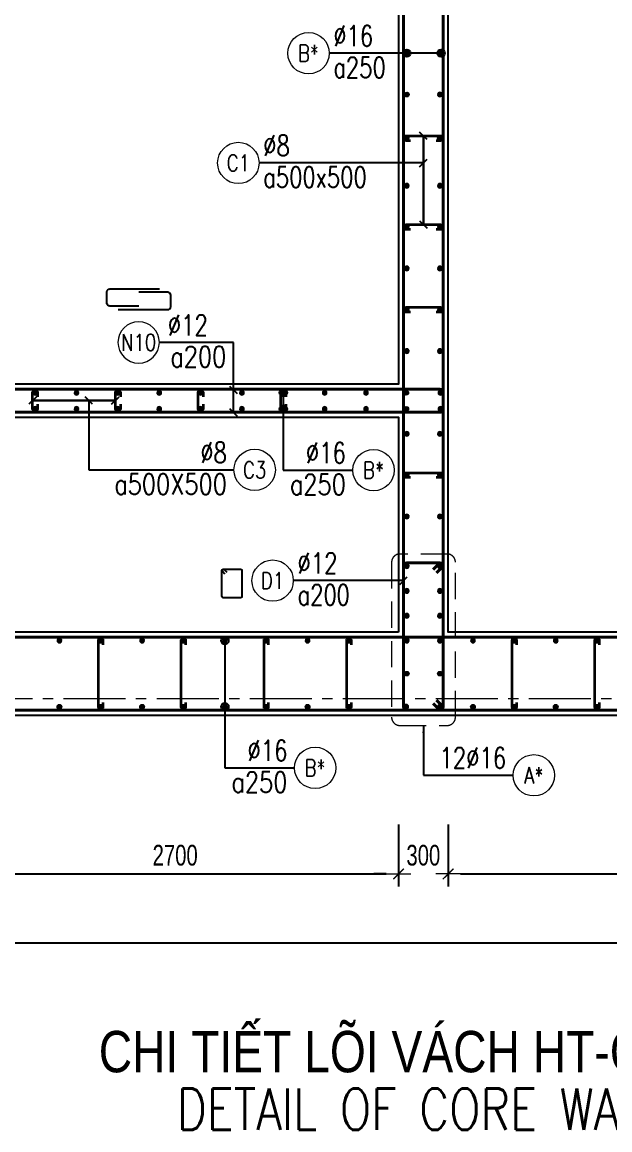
# Model space of a CAD drawing. Header units: millimetres. Extents: x 931337 to 1117500, y 19732 to 157199.
# Drawn here: x 951274 to 954827, y 60725 to 67422 of the extents above; entities that cross this region are included whole.
import ezdxf
from ezdxf.enums import TextEntityAlignment as Align

# ---------------------------------------------------------------- set-up
doc = ezdxf.new("R2010")
doc.units = ezdxf.units.MM
doc.header["$MEASUREMENT"] = 0
doc.linetypes.add('HIDDEN2', pattern=[4.7625, 3.175, -1.5875])
doc.linetypes.add('HT_Grid$0$CENTER2', pattern=[1.125, 0.75, -0.125, 0.125, -0.125])
doc.layers.get('0').update_dxf_attribs({"lineweight": 20})
doc.layers.get('Defpoints').update_dxf_attribs({"color": 151, "lineweight": 9})
for name, color, linetype, lineweight in [('HT_Core wall _B3F-B1F$0$NDC_S_WALL', 6, 'Continuous', 25), ('HT_Grid$0$NDC_S_AXIS', 5, 'HT_Grid$0$CENTER2', 13), ('KC-LEADER', 153, 'Continuous', 18), ('KC-THEP', 6, 'Continuous', 40), ('NDC_S_ANNO', 7, 'Continuous', 20), ('NDC_S_DIM', 1, 'Continuous', 15), ('NDC_S_ENG TITLE', 3, 'Continuous', 20), ('NDC_S_HIDDEN', 8, 'HIDDEN2', 13), ('NDC_S_LEADER', 1, 'Continuous', 15), ('NDC_S_REBAR', 4, 'Continuous', 35), ('NDC_S_STIRRUP', 4, 'Continuous', 40), ('NDC_S_TEXT SYMBOL', 7, 'Continuous', 20), ('NDC_S_VN TEXT', 7, 'Continuous', 20), ('NDC_S_VN TITLE', 6, 'Continuous', 35)]:
    doc.layers.add(name, color=color, linetype=linetype, lineweight=lineweight)
doc.layers.add('Leader', color=6, linetype='Continuous')
doc.layers.add('Ligature', color=1, linetype='Continuous')
doc.styles.add('NDC_ANNO', font='', dxfattribs={"width": 0.8})
doc.styles.add('NDC_DIM', font='', dxfattribs={"width": 0.75})
doc.styles.add('NDC_EN TXT', font='romans.shx', dxfattribs={"width": 0.8})
doc.styles.add('NDC_VIE TXT', font='arial.ttf', dxfattribs={"width": 0.8})
doc.styles.get('NDC_ANNO').set_extended_font_data('Dotum')
doc.styles.get('NDC_DIM').set_extended_font_data('Dotum')
doc.dimstyles.new('NDC_dim_30', dxfattribs={"dimscale": 30, "dimtxt": 2.5, "dimasz": 1.5, "dimexe": 1.5, "dimexo": 2.5, "dimgap": 1, "dimtad": 1, "dimdec": 0, "dimzin": 0, "dimdsep": 46, "dimtxsty": 'NDC_DIM', "dimblk": 'DIMMARK', "dimcen": 0.09, "dimdle": 1.2, "dimclrd": 1, "dimclre": 1, "dimclrt": 3, "dimadec": 0, "dimazin": 0, "dimtfac": 1, "dimtdec": 0, "dimtix": 1, "dimtofl": 0, "dimtmove": 0, "dimatfit": 3, "dimfxl": 6, "dimfxlon": 1, "dimtolj": 1, "dimtzin": 0, "dimarcsym": 0})
doc.dimstyles.new('NDC_dim_50', dxfattribs={"dimscale": 50, "dimtxt": 2.5, "dimasz": 1.5, "dimexe": 1.5, "dimexo": 2.5, "dimgap": 1, "dimtad": 1, "dimdec": 0, "dimzin": 0, "dimdsep": 46, "dimtxsty": 'NDC_DIM', "dimblk": 'DIMMARK', "dimcen": 0.09, "dimdle": 1.2, "dimclrd": 1, "dimclre": 1, "dimclrt": 3, "dimadec": 0, "dimazin": 0, "dimtfac": 1, "dimtdec": 0, "dimtix": 1, "dimtofl": 0, "dimtmove": 0, "dimatfit": 3, "dimfxl": 6, "dimfxlon": 1, "dimtolj": 1, "dimtzin": 0, "dimarcsym": 0})

# ---------------------------------------------------------------- blocks, each defined once
blk = doc.blocks.new('Drawing name_symbol')
at = {"layer": 'NDC_S_ENG TITLE', "style": 'NDC_EN TXT', "width": 0.8}
blk.add_attdef('SECTDET1', text='', height=5, dxfattribs=at).set_placement((0, 1.01), align=Align.CENTER)
at = {"layer": 'NDC_S_TEXT SYMBOL', "lineweight": 25, "style": 'NDC_ANNO', "width": 0.8}
blk.add_attdef('SSCALE', text='', height=2.5, dxfattribs=at).set_placement((0, -4), align=Align.CENTER)
at = {"layer": 'NDC_S_VN TITLE', "style": 'NDC_VIE TXT', "width": 0.8}
blk.add_attdef('SECTDET2', text='', height=5, dxfattribs=at).set_placement((0, 7.97), align=Align.CENTER)
blk = doc.blocks.new('THEP')
at = {"layer": 'KC-LEADER', "color": 6}
blk.add_circle((0, 0), 14, dxfattribs=at)
at = {"layer": 'KC-THEP'}
for p, q in [((-14, 0), (14, 0)), ((9.9, 9.9), (-9.9, -9.9)), ((-9.9, 9.9), (9.9, -9.9)), ((0, 14), (0, -14))]:
    blk.add_line(p, q, dxfattribs=at)
blk = doc.blocks.new('DIMMARK')
at = {"layer": 'NDC_S_DIM', "color": 1}
blk.add_line((-1.5, 0), (1, 0), dxfattribs=at)
at = {"layer": 'NDC_S_DIM', "color": 2, "const_width": 0.1}
blk.add_lwpolyline([(-0.424, -0.424), (0.424, 0.424)], dxfattribs=at)
blk = doc.blocks.new('*U10')
blk.add_circle((2.5, 0), 2.5)
at = {"layer": 'NDC_S_VN TEXT', "color": 3, "style": 'NDC_EN TXT'}
for tag, width, p in [('DK2', 0.75, (-0.85, 0.85)), ('KC2', 0.8, (-0.85, -2.97))]:
    blk.add_attdef(tag, text='', height=2.5, dxfattribs=dict(at, width=width)).set_placement(p, align=Align.RIGHT)
at = {"layer": 'NDC_S_VN TEXT', "color": 7, "style": 'NDC_EN TXT', "width": 0.8}
blk.add_attdef('SH3', text='', height=2, dxfattribs=at).set_placement((2.5, 0), align=Align.MIDDLE)
blk = doc.blocks.new('*U11')
blk.add_circle((-2.5, 0), 2.5)
at = {"layer": 'NDC_S_VN TEXT', "color": 3, "style": 'NDC_EN TXT', "width": 0.75}
for tag, p in [('DK1', (0.5, 0.85)), ('KC1', (0.5, -2.97))]:
    blk.add_attdef(tag, p, '', height=2.5, dxfattribs=at)
at = {"layer": 'NDC_S_VN TEXT', "color": 7, "style": 'NDC_EN TXT', "width": 0.8}
blk.add_attdef('SH2', text='', height=2, dxfattribs=at).set_placement((-2.5, 0), align=Align.MIDDLE)
blk = doc.blocks.new('*U12')
blk.add_circle((-2.5, 0), 2.5)
at = {"layer": 'NDC_S_VN TEXT', "color": 3, "style": 'NDC_EN TXT', "width": 0.75}
for tag, p in [('DK1', (0.5, 0.85)), ('KC1', (0.5, -2.97))]:
    blk.add_attdef(tag, p, '', height=2.5, dxfattribs=at)
at = {"layer": 'NDC_S_VN TEXT', "color": 7, "style": 'NDC_EN TXT', "width": 0.8}
blk.add_attdef('SH2', text='', height=2, dxfattribs=at).set_placement((-2.5, 0), align=Align.MIDDLE)
blk = doc.blocks.new('*U9')
blk.add_circle((2.5, 0), 2.5)
at = {"layer": 'NDC_S_VN TEXT', "color": 3, "style": 'NDC_EN TXT', "width": 0.75}
blk.add_attdef('DK2', text='', height=2.5, dxfattribs=at).set_placement((-0.85, 0.85), align=Align.RIGHT)
at = {"layer": 'NDC_S_VN TEXT', "color": 7, "style": 'NDC_EN TXT', "width": 0.8}
blk.add_attdef('SH3', text='', height=2, dxfattribs=at).set_placement((2.5, 0), align=Align.MIDDLE)
blk = doc.blocks.new('A$C72321851')
at = {"layer": 'Ligature'}
for points in [[(-60.9, -129.3), (-60.9, 170.9, -0.414214), (-43.3, 188.5), (25.8, 188.5, -0.414214), (43.4, 170.9), (43.4, -4.3)], [(-39.7, -4.3), (-39.7, -179.5, 0.414214), (-22.1, -197.1), (47, -197.1, 0.414214), (64.6, -179.5), (64.6, 120.7)]]:
    blk.add_lwpolyline(points, format="xyb", dxfattribs=at)
blk = doc.blocks.new('*D712')
at = {"layer": 'Defpoints', "color": 0, "ltscale": 200, "transparency": 16777216}
for p in [(953549.2, 64153.8), (953849.2, 64153.8), (953849.2, 62271.6)]:
    blk.add_point(p, dxfattribs=at)
at = {"layer": 'NDC_S_DIM', "color": 1, "lineweight": -2, "ltscale": 200, "transparency": 16777216}
for p, q in [((953549.2, 62571.6), (953549.2, 62196.6)), ((953849.2, 62571.6), (953849.2, 62196.6)), ((953474.2, 62271.6), (953399.2, 62271.6)), ((953924.2, 62271.6), (953999.2, 62271.6))]:
    blk.add_line(p, q, dxfattribs=at)
at = {"layer": 'NDC_S_DIM', "color": 1, "lineweight": -2, "ltscale": 200, "transparency": 16777216, "xscale": 75, "yscale": 75, "zscale": 75}
blk.add_blockref('DIMMARK', (953549.2, 62271.6), dxfattribs=at)
at = {"layer": 'NDC_S_DIM', "color": 1, "lineweight": -2, "ltscale": 200, "transparency": 16777216, "xscale": 75, "yscale": 75, "zscale": 75, "rotation": 180}
blk.add_blockref('DIMMARK', (953849.2, 62271.6), dxfattribs=at)
at = {"layer": 'NDC_S_DIM', "color": 3, "ltscale": 200, "transparency": 16777216, "insert": (953699.2, 62384.2), "char_height": 125, "attachment_point": 5, "style": 'NDC_DIM'}
blk.add_mtext('\\A1;300', dxfattribs=at)
blk = doc.blocks.new('*D713')
at = {"layer": 'Defpoints', "color": 0, "ltscale": 200, "transparency": 16777216}
for p in [(953849.2, 64153.8), (959649.2, 64153.8), (959649.2, 62271.6)]:
    blk.add_point(p, dxfattribs=at)
at = {"layer": 'NDC_S_DIM', "color": 1, "lineweight": -2, "ltscale": 200, "transparency": 16777216}
for p, q in [((953849.2, 62571.6), (953849.2, 62196.6)), ((959649.2, 62571.6), (959649.2, 62196.6)), ((953924.2, 62271.6), (959574.2, 62271.6))]:
    blk.add_line(p, q, dxfattribs=at)
at = {"layer": 'NDC_S_DIM', "color": 1, "lineweight": -2, "ltscale": 200, "transparency": 16777216, "xscale": 75, "yscale": 75, "zscale": 75, "rotation": 180}
blk.add_blockref('DIMMARK', (953849.2, 62271.6), dxfattribs=at)
at = {"layer": 'NDC_S_DIM', "color": 1, "lineweight": -2, "ltscale": 200, "transparency": 16777216, "xscale": 75, "yscale": 75, "zscale": 75}
blk.add_blockref('DIMMARK', (959649.2, 62271.6), dxfattribs=at)
at = {"layer": 'NDC_S_DIM', "color": 3, "ltscale": 200, "transparency": 16777216, "insert": (956749.2, 62384.2), "char_height": 125, "attachment_point": 5, "style": 'NDC_DIM'}
blk.add_mtext('\\A1;5800', dxfattribs=at)
blk = doc.blocks.new('*D746')
at = {"layer": 'Defpoints', "color": 0, "ltscale": 200, "transparency": 16777216}
for p in [(953549.2, 63732.7), (950849.2, 63112), (953549.2, 62271.6)]:
    blk.add_point(p, dxfattribs=at)
at = {"layer": 'NDC_S_DIM', "color": 1, "lineweight": -2, "ltscale": 200, "transparency": 16777216}
for p, q in [((950849.2, 62571.6), (950849.2, 62196.6)), ((953549.2, 62571.6), (953549.2, 62196.6)), ((950924.2, 62271.6), (953474.2, 62271.6))]:
    blk.add_line(p, q, dxfattribs=at)
at = {"layer": 'NDC_S_DIM', "color": 1, "lineweight": -2, "ltscale": 200, "transparency": 16777216, "xscale": 75, "yscale": 75, "zscale": 75, "rotation": 180}
blk.add_blockref('DIMMARK', (950849.2, 62271.6), dxfattribs=at)
at = {"layer": 'NDC_S_DIM', "color": 1, "lineweight": -2, "ltscale": 200, "transparency": 16777216, "xscale": 75, "yscale": 75, "zscale": 75}
blk.add_blockref('DIMMARK', (953549.2, 62271.6), dxfattribs=at)
at = {"layer": 'NDC_S_DIM', "color": 3, "ltscale": 200, "transparency": 16777216, "insert": (952199.2, 62384.2), "char_height": 125, "attachment_point": 5, "style": 'NDC_DIM'}
blk.add_mtext('\\A1;2700', dxfattribs=at)
blk = doc.blocks.new('*D747')
at = {"layer": 'Defpoints', "color": 0, "ltscale": 200, "transparency": 16777216}
for p in [(959649.2, 63611.5), (950849.2, 63112), (959649.2, 61854.5)]:
    blk.add_point(p, dxfattribs=at)
at = {"layer": 'NDC_S_DIM', "color": 1, "lineweight": -2, "ltscale": 200, "transparency": 16777216}
for p, q in [((950849.2, 62154.5), (950849.2, 61779.5)), ((959649.2, 62154.5), (959649.2, 61779.5)), ((950924.2, 61854.5), (959574.2, 61854.5))]:
    blk.add_line(p, q, dxfattribs=at)
at = {"layer": 'NDC_S_DIM', "color": 1, "lineweight": -2, "ltscale": 200, "transparency": 16777216, "xscale": 75, "yscale": 75, "zscale": 75, "rotation": 180}
blk.add_blockref('DIMMARK', (950849.2, 61854.5), dxfattribs=at)
at = {"layer": 'NDC_S_DIM', "color": 1, "lineweight": -2, "ltscale": 200, "transparency": 16777216, "xscale": 75, "yscale": 75, "zscale": 75}
blk.add_blockref('DIMMARK', (959649.2, 61854.5), dxfattribs=at)
at = {"layer": 'NDC_S_DIM', "color": 3, "ltscale": 200, "transparency": 16777216, "insert": (955249.2, 61967), "char_height": 125, "attachment_point": 5, "style": 'NDC_DIM'}
blk.add_mtext('\\A1;8800', dxfattribs=at)

msp = doc.modelspace()

# ---------------------------------------------------------------- linework, layer by layer
at = {"layer": 'HT_Core wall _B3F-B1F$0$NDC_S_WALL'}
for points in [[(950849.189, 70632.693), (953549.189, 70632.693), (953549.189, 65232.693), (950849.189, 65232.693)], [(947849.189, 63232.693), (959649.189, 63232.693), (959649.189, 63732.693), (953849.189, 63732.693), (953849.189, 69582.693)]]:
    msp.add_lwpolyline(points, dxfattribs=at)
msp.add_lwpolyline([(953549.189, 63732.693), (949899.189, 63732.693), (949899.189, 65032.693), (953549.189, 65032.693)], close=True, dxfattribs=at)
at = {"layer": 'HT_Grid$0$NDC_S_AXIS', "ltscale": 500}
msp.add_line((945899.813, 63332.693), (961193.189, 63332.693), dxfattribs=at)
at = {"layer": 'Ligature'}
msp.add_lwpolyline([(952500.328, 64084.072), (952484.362, 64100.038, -0.66817864), (952490.135, 64113.976), (952594.764, 64113.976, -0.41421356), (952602.929, 64105.811), (952602.929, 63948.703, -0.41421356), (952594.764, 63940.539), (952490.135, 63940.539, -0.41421356), (952481.971, 63948.703), (952481.971, 64105.811, -0.66817864), (952495.909, 64111.584), (952511.875, 64095.618)], format="xyb", dxfattribs=at)
at = {"layer": 'NDC_S_HIDDEN', "ltscale": 50}
msp.add_lwpolyline([(953557.304, 63169.606), (953843.374, 63169.606, 0.41421356), (953893.374, 63219.606), (953893.374, 64156.082, 0.41421356), (953843.374, 64206.082), (953557.304, 64206.082, 0.41421356), (953507.304, 64156.082), (953507.304, 63219.606, 0.41421356)], format="xyb", close=True, dxfattribs=at)
at = {"layer": 'NDC_S_REBAR'}
for points in [[(953620.755, 66704.557), (953595.755, 66704.557, -1), (953595.755, 66734.557), (953802.779, 66734.557, -1), (953802.779, 66704.557), (953777.779, 66704.557)], [(953620.727, 66167.693), (953595.727, 66167.693, -1), (953595.727, 66197.693), (953802.751, 66197.693, -1), (953802.751, 66167.693), (953777.751, 66167.693)], [(953620.727, 65667.693), (953595.727, 65667.693, -1), (953595.727, 65697.693), (953802.751, 65697.693, -1), (953802.751, 65667.693), (953777.751, 65667.693)], [(951367.701, 65111.438), (951367.701, 65086.438, -1), (951337.701, 65086.438), (951337.701, 65180.845, -1), (951367.701, 65180.845), (951367.701, 65155.845)], [(951867.701, 65111.438), (951867.701, 65086.438, -1), (951837.701, 65086.438), (951837.701, 65180.845, -1), (951867.701, 65180.845), (951867.701, 65155.845)], [(952367.701, 65111.438), (952367.701, 65086.438, -1), (952337.701, 65086.438), (952337.701, 65180.845, -1), (952367.701, 65180.845), (952367.701, 65155.845)], [(952867.701, 65111.438), (952867.701, 65086.438, -1), (952837.701, 65086.438), (952837.701, 65180.845, -1), (952867.701, 65180.845), (952867.701, 65155.845)], [(953620.727, 64667.693), (953595.727, 64667.693, -1), (953595.727, 64697.693), (953802.751, 64697.693, -1), (953802.751, 64667.693), (953777.751, 64667.693)], [(951764.3, 63657.693), (951764.3, 63682.693, 1), (951734.3, 63682.693), (951734.3, 63282.693, 1), (951764.3, 63282.693), (951764.3, 63307.693)], [(952264.3, 63657.693), (952264.3, 63682.693, 1), (952234.3, 63682.693), (952234.3, 63282.693, 1), (952264.3, 63282.693), (952264.3, 63307.693)], [(952764.3, 63657.693), (952764.3, 63682.693, 1), (952734.3, 63682.693), (952734.3, 63282.693, 1), (952764.3, 63282.693), (952764.3, 63307.693)], [(953264.3, 63657.693), (953264.3, 63682.693, 1), (953234.3, 63682.693), (953234.3, 63282.693, 1), (953264.3, 63282.693), (953264.3, 63307.693)], [(954264.3, 63657.693), (954264.3, 63682.693, 1), (954234.3, 63682.693), (954234.3, 63282.693, 1), (954264.3, 63282.693), (954264.3, 63307.693)], [(954764.3, 63657.693), (954764.3, 63682.693, 1), (954734.3, 63682.693), (954734.3, 63282.693, 1), (954764.3, 63282.693), (954764.3, 63307.693)]]:
    msp.add_lwpolyline(points, format="xyb", dxfattribs=at)
at = {"layer": 'NDC_S_STIRRUP'}
for points in [[(953779.189, 63322.693), (953819.189, 63282.693, -0.41421356), (953799.189, 63262.693), (953599.189, 63262.693, -0.41421356), (953579.189, 63282.693), (953579.189, 72382.693, -0.41421356), (953599.189, 72402.693), (953799.189, 72402.693, -0.41421356), (953819.189, 72382.693), (953819.189, 63282.693, -0.41421356), (953799.189, 63262.693), (953759.189, 63302.693)], [(949669.189, 65141.778), (949629.189, 65181.778, -0.41421356), (949649.189, 65201.778), (953799.161, 65201.778, -0.41421356), (953819.161, 65181.778), (953819.161, 65082.693, -0.41421356), (953799.161, 65062.693), (949649.189, 65062.693, -0.41421356), (949629.189, 65082.693), (949629.189, 65181.778, -0.41421356), (949649.189, 65201.778), (949689.189, 65161.778)], [(953779.3, 64092.693), (953819.3, 64132.693, 0.41421356), (953799.3, 64152.693), (953599.3, 64152.693, 0.41421356), (953579.3, 64132.693), (953579.189, 63282.693, 0.41421356), (953599.189, 63262.693), (953799.189, 63262.693, 0.41421356), (953819.189, 63282.693), (953819.3, 64132.693, 0.41421356), (953799.3, 64152.693), (953759.3, 64112.693)], [(947939.189, 63662.693), (947899.189, 63702.693, 0.41421356), (947879.189, 63682.693), (947879.189, 63282.693, 0.41421356), (947899.189, 63262.693), (959599.189, 63262.693, 0.41421356), (959619.189, 63282.693), (959619.189, 63682.693, 0.41421356), (959599.189, 63702.693), (947899.189, 63702.693, 0.41421356), (947879.189, 63682.693), (947919.189, 63642.693)]]:
    msp.add_lwpolyline(points, format="xyb", dxfattribs=at)

# ---------------------------------------------------------------- block references
at = {"layer": 'KC-THEP'}
for p, rotation in [((953599.217, 67233.939), 189.6685644363809), ((953599.217, 66983.939), 189.6685644363809), ((953799.189, 66719.858), 189.6685644363809), ((953595.649, 65180.845), 189.6685644363809), ((953595.649, 65083.345), 189.6685644363809), ((953599.189, 63482.693), 9.668564436380946), ((953599.189, 63482.693), 9.668564436380946), ((953799.189, 63482.693), 9.668564436380946), ((953799.189, 63482.693), 9.668564436380946), ((951499.3, 63282.693), 189.6685644363809), ((951749.3, 63282.693), 189.6685644363809), ((951999.3, 63282.693), 189.6685644363809), ((952249.3, 63282.693), 189.6685644363809), ((952499.3, 63282.693), 189.6685644363809), ((952749.3, 63282.693), 189.6685644363809), ((952999.3, 63282.693), 189.6685644363809), ((953249.3, 63282.693), 189.6685644363809), ((953799.189, 63282.693), 189.6685644363809), ((953799.189, 63282.693), 189.6685644363809), ((953999.3, 63282.693), 189.6685644363809), ((954249.3, 63282.693), 189.6685644363809), ((954499.3, 63282.693), 189.6685644363809), ((954749.3, 63282.693), 189.6685644363809)]:
    msp.add_blockref('THEP', p, dxfattribs=dict(at, rotation=rotation))
at = {"layer": 'KC-THEP', "xscale": -1}
for p, rotation in [((953799.189, 67234.24), 350.3314355636191), ((953799.189, 66984.24), 350.3314355636191), ((953599.217, 66719.557), 350.3314355636191), ((953599.189, 66432.693), 350.3314355636191), ((953799.189, 66432.693), 350.3314355636191), ((953599.189, 66182.693), 350.3314355636191), ((953799.189, 66182.693), 350.3314355636191), ((953599.189, 65932.693), 350.3314355636191), ((953799.189, 65932.693), 350.3314355636191), ((953599.189, 65682.693), 350.3314355636191), ((953799.189, 65682.693), 350.3314355636191), ((953599.189, 65432.693), 350.3314355636191), ((953799.189, 65432.693), 350.3314355636191), ((951352.701, 65180.845), 170.331435563619), ((951602.701, 65180.845), 170.331435563619), ((951852.701, 65180.845), 170.331435563619), ((952102.701, 65180.845), 170.331435563619), ((952352.701, 65180.845), 170.331435563619), ((952602.701, 65180.845), 170.331435563619), ((952852.701, 65180.845), 170.331435563619), ((953102.701, 65180.845), 170.331435563619), ((953352.701, 65180.845), 170.331435563619), ((953802.673, 65180.845), 170.331435563619), ((951352.701, 65083.345), 170.331435563619), ((951602.701, 65083.345), 170.331435563619), ((951852.701, 65083.345), 170.331435563619), ((952102.701, 65083.345), 170.331435563619), ((952352.701, 65083.345), 170.331435563619), ((952602.701, 65083.345), 170.331435563619), ((952852.701, 65083.345), 170.331435563619), ((953102.701, 65083.345), 170.331435563619), ((953352.701, 65083.345), 170.331435563619), ((953802.673, 65083.345), 170.331435563619), ((953599.189, 64932.693), 350.3314355636191), ((953799.189, 64932.693), 350.3314355636191), ((953599.189, 64682.693), 350.3314355636191), ((953799.189, 64682.693), 350.3314355636191), ((953599.189, 64432.693), 350.3314355636191), ((953799.189, 64432.693), 350.3314355636191), ((953599.189, 64132.693), 350.3314355636191), ((953799.189, 64132.693), 350.3314355636191), ((953599.189, 63982.693), 350.3314355636191), ((953799.189, 63982.693), 350.3314355636191), ((953599.189, 63832.693), 350.3314355636191), ((953799.189, 63832.693), 350.3314355636191), ((951499.3, 63682.693), 350.3314355636191), ((951749.3, 63682.693), 350.3314355636191), ((951999.3, 63682.693), 350.3314355636191), ((952249.3, 63682.693), 350.3314355636191), ((952499.3, 63682.693), 350.3314355636191), ((952749.3, 63682.693), 350.3314355636191), ((952999.3, 63682.693), 350.3314355636191), ((953249.3, 63682.693), 350.3314355636191), ((953599.189, 63682.693), 350.3314355636191), ((953599.189, 63682.693), 350.3314355636191), ((953799.189, 63682.693), 350.3314355636191), ((953799.189, 63682.693), 350.3314355636191), ((953999.3, 63682.693), 350.3314355636191), ((954249.3, 63682.693), 350.3314355636191), ((954499.3, 63682.693), 350.3314355636191), ((954749.3, 63682.693), 350.3314355636191), ((953595.677, 63282.693), 350.3314355636191), ((953595.677, 63282.693), 350.3314355636191)]:
    msp.add_blockref('THEP', p, dxfattribs=dict(at, rotation=rotation))
at = {"layer": 'Leader', "xscale": -1, "rotation": 270.0000000000001}
msp.add_blockref('A$C72321851', (951983.535, 65744.779), dxfattribs=at)
at = {"layer": 'NDC_S_ANNO'}
ref = msp.add_blockref('Drawing name_symbol', (954313.901, 60674.083), dxfattribs=dict(at, xscale=50, yscale=50, zscale=50))
ref.add_attrib('SECTDET1', 'DETAIL OF CORE WALL HT-CW3', dxfattribs={"layer": 'NDC_S_ENG TITLE', "height": 250, "style": 'NDC_EN TXT', "width": 0.8}).set_placement((954313.901, 60724.646), align=Align.CENTER)
ref.add_attrib('SECTDET2', 'CHI TIẾT LÕI VÁCH HT-CW3 TẦNG B3F', dxfattribs={"layer": 'NDC_S_VN TITLE', "height": 250, "style": 'NDC_VIE TXT', "width": 0.8}).set_placement((954313.901, 61072.616), align=Align.CENTER)
at = {"layer": 'NDC_S_VN TEXT', "xscale": 50, "yscale": 50, "zscale": 50}
for name, p, values in [('*U11', (953130.271, 67233.939), {'SH2': 'B*', 'DK1': '%%C16', 'KC1': 'a250'}), ('*U12', (952705.926, 66570.196), {'SH2': 'C1', 'DK1': '%%c8', 'KC1': 'a500x500'}), ('*U10', (952554.614, 64714.519), {'SH3': 'C3', 'DK2': '%%c8', 'KC2': 'a500X500'}), ('*U10', (953273.313, 64712.97), {'SH3': 'B*', 'DK2': '%%C16', 'KC2': 'a250'}), ('*U11', (952913.252, 64045.073), {'SH2': 'D1', 'DK1': '%%C12', 'KC1': 'a200'}), ('*U10', (952920.381, 62912.981), {'SH3': 'B*', 'DK2': '%%C16', 'KC2': 'a250'}), ('*U9', (954242.217, 62868.066), {'SH3': 'A*', 'DK2': '12%%C16'})]:
    msp.add_blockref(name, p, dxfattribs=at).add_auto_attribs(values)
at = {"layer": 'NDC_S_VN TEXT'}
ref = msp.add_blockref('*U10', (952103.546, 65485.188), dxfattribs=dict(at, xscale=-50, yscale=50, zscale=50))
ref.add_attrib('SH3', 'N10', dxfattribs={"color": 7, "height": 100, "style": 'NDC_EN TXT', "width": 0.8}).set_placement((951978.546, 65485.188), align=Align.MIDDLE)
ref.add_attrib('DK2', '%%C12', dxfattribs={"color": 3, "height": 125, "style": 'NDC_EN TXT', "width": 0.75}).set_placement((952396.046, 65527.463), align=Align.RIGHT)
ref.add_attrib('KC2', 'a200', dxfattribs={"color": 3, "height": 125, "style": 'NDC_EN TXT', "width": 0.8}).set_placement((952507.951, 65336.561), align=Align.RIGHT)

# ---------------------------------------------------------------- dimensions: what is measured, and where the dimension line sits
at = {"layer": 'NDC_S_DIM', "ltscale": 200}
for base, p1, p2, picture, middle in [((953849.189, 62271.603), (953549.189, 64153.827), (953849.189, 64153.827), '*D712', (953699.189, 62384.188)), ((959649.189, 62271.603), (953849.189, 64153.827), (959649.189, 64153.827), '*D713', (956749.189, 62384.188)), ((953549.189, 62271.603), (950849.189, 63112.032), (953549.189, 63732.693), '*D746', (952199.189, 62384.188)), ((959649.189, 61854.458), (950849.189, 63112.032), (959649.189, 63611.508), '*D747', (955249.189, 61967.043))]:
    dim = msp.add_linear_dim(base=base, p1=p1, p2=p2, dimstyle='NDC_dim_50', override={"dimtmove": 1}, dxfattribs=at)
    dim.commit()
    dim.dimension.update_dxf_attribs({"geometry": picture, "text_midpoint": middle})

# ---------------------------------------------------------------- leaders
at = {"layer": 'NDC_S_LEADER'}
for points, override in [([(953806.241, 67233.939), (953130.271, 67233.939)], {"dimtad": 0, "dimldrblk": 'Origin'}), ([(953599.217, 67233.939), (953130.271, 67233.939)], {"dimtad": 0, "dimldrblk": 'Origin'}), ([(953699.239, 66734.557), (953699.239, 66197.693)], {"dimtad": 0, "dimldrblk": 'Oblique'}), ([(953699.239, 66197.693), (953699.239, 66734.557)], {"dimtad": 0, "dimldrblk": 'Oblique'}), ([(953699.239, 66570.195), (952705.926, 66570.195)], {"dimtad": 0, "dimldrblk": 'Oblique'}), ([(952550.981, 65062.693), (952550.981, 65485.007), (952103.546, 65485.007)], {"dimgap": 1, "dimtad": 0, "dimldrblk": 'Oblique'}), ([(952550.981, 65198.34), (952550.981, 65485.007), (952103.546, 65485.007)], {"dimtad": 0, "dimldrblk": 'Oblique'}), ([(952852.749, 65181.123), (952852.701, 64712.789), (953273.313, 64712.789)], {"dimgap": 1, "dimtad": 0, "dimldrblk": 'Origin'}), ([(951337.701, 65133.642), (951837.701, 65133.642)], {"dimtad": 0, "dimldrblk": 'Oblique'}), ([(951837.701, 65133.642), (951337.701, 65133.642)], {"dimtad": 0, "dimldrblk": 'Oblique'}), ([(951677.794, 65133.642), (951677.794, 64714.519), (952554.614, 64714.519)], {"dimtad": 0, "dimldrblk": 'Oblique'}), ([(952852.701, 65082.683), (952852.701, 64712.789), (953273.313, 64712.789)], {"dimgap": 1, "dimtad": 0, "dimldrblk": 'Origin'}), ([(953579.189, 64045.073), (952911.177, 64045.073)], {"dimtad": 0, "dimldrblk": 'Oblique'}), ([(952499.77, 63682.693), (952499.77, 62912.8), (952920.381, 62912.8)], {"dimgap": 1, "dimtad": 0, "dimldrblk": 'Origin'}), ([(952499.77, 63282.693), (952499.77, 62912.8), (952920.381, 62912.8)], {"dimgap": 1, "dimtad": 0, "dimldrblk": 'Origin'}), ([(953700.339, 63169.606), (953700.339, 62868.066), (954242.217, 62868.066)], {"dimtad": 0})]:
    msp.add_leader(points, dimstyle='NDC_dim_30', override=override, dxfattribs=at)

doc.saveas('drawing.dxf')
